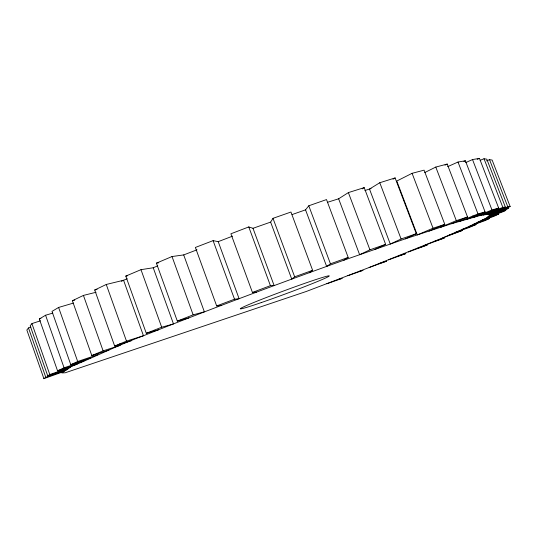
<?xml version="1.0" encoding="UTF-8"?>
<svg xmlns="http://www.w3.org/2000/svg" width="537" height="537" viewBox="0 0 537 537"><rect width="100%" height="100%" fill="white"/><g stroke="black" fill="none" stroke-linecap="round" stroke-linejoin="round"><path stroke-width="0.81" d="M256.572 292.148L252.43 292.443L230.903 233.796L248.772 226.929L253.001 228.299L270.628 222.103L272.997 218.331L290.953 212.034L312.621 270.306L309.252 272.776M30.844 327.161L28.488 327.939L26.85 330.013L43.88 378.625L63.89 371.537M40.476 320.79L31.925 323.596L30.179 325.805L47.759 375.92L68.353 368.644M292.094 214.565L305.54 209.846L308.788 205.785L326.509 199.569L348.177 257.404L343.942 260.177C276.709 284.281 209.799 309.285 143.46 335.753C111.676 347.385 81.913 363.885 49.787 374.511L47.759 375.92M70.689 367.127L61.762 372.92L65.165 372.792L306.312 291.463L369.161 267.5L442.461 238.019L469.506 226.278L486.804 217.807L491.395 213.786L510.15 206.53L492.147 160.073L489.522 159.643L486.509 160.872M312.621 270.306L294.665 276.817L291.739 279.133L270.628 222.103M43.88 378.625L45.786 377.296L66.091 370.114M348.177 257.404L330.456 263.828L326.657 266.459L305.54 209.846M327.57 202.281L338.632 198.791L348.379 192.595L364.207 187.628L385.633 244.355L375.081 249.349M362.2 188.876L364.207 187.628M379.787 182.734L369.49 189.058L390.285 244.06L401.099 238.985L416.316 233.702L395.111 177.928L379.787 182.734L401.099 238.985M392.997 179.204L395.111 177.928M77.214 364.133L57.553 370.825L39.329 318.971L45.571 315.239L52.787 313.098M73.509 303.069L58.6 307.446L51.995 311.4L70.783 364.69L90.793 357.904M412.094 173.317L396.783 181.036L417.269 234.931L433.037 228.205L444.817 224.379L424.082 170.155L412.094 173.317L433.037 228.205M424.787 172.538L435.782 167.067L447.207 164.054L467.546 216.982L451.698 223.674L405.24 238.858L343.942 260.177M445.005 165.141L447.207 164.054M108.904 350.084L91.807 355.554L72.374 300.713L83.423 295.417L96.063 292.269M131.686 340.633L114.663 346.036L94.713 290L106.259 284.469L123.57 280.26L127.256 278.71M385.633 244.355L369.919 249.806L359.636 254.719L338.632 198.791M121.416 281.287L123.57 280.26L143.46 335.753L126.484 341.116L114.663 346.036M405.24 238.858L416.316 233.702M57.553 370.825L64.078 367.805L83.913 361.065M70.783 364.69L77.684 361.495L97.875 354.662M447.663 166.651L458.014 162.033L465.371 160.778L485.099 211.934L466.452 219.432M463.847 161.456L465.371 160.778M465.713 162.577L472.52 159.563L479.467 158.375L498.685 208.081L480.38 215.424L451.698 223.674M477.218 159.375L479.467 158.375M429.016 231.091L444.817 224.379M158.375 329.893L146.286 333.282L125.786 276.099L140.983 269.668L153.226 267.762L157.764 265.849M188.829 317.931L177.311 321.079L156.395 263.15L172.021 256.538L183.694 254.914L197.012 249.806M440.488 227.339L456.316 220.64L467.546 216.982M91.807 355.554L103.111 350.849L120.174 345.412L119.61 343.834M480.138 160.321L484.018 158.737L486.811 159.194L505.357 207.101L486.059 214.578M459.182 221.519L478.004 213.941L485.099 211.934M498.685 208.081L491.986 209.98L473.513 217.398L472.916 215.84M146.286 333.282L161.691 327.221L173.498 323.952L153.226 267.762M177.311 321.079L193.145 314.85L204.369 311.829L183.694 254.914M483.266 214.995L502.847 207.403L505.357 207.101M488.771 214.176L507.794 206.812L510.15 206.53M232.555 236.146L218.217 241.657L213.102 240.636L195.374 247.456L216.673 305.936L221.707 305.298M216.673 305.936L234.515 299.203L239.106 298.733L218.217 241.657M252.43 292.443L270.42 285.664L274.112 285.536L253.001 228.299M490.194 214.84L508.781 207.853L507.331 208.987L489.032 215.861M487.898 216.854L505.914 210.081L504.552 211.142L486.804 217.807M482.293 220.022L498.752 214.008L494.147 216.236L477.903 222.164M473.647 224.251L489.67 218.398L485.314 220.499L469.506 226.278M462.485 229.326L476.205 224.479L469.237 227.487L455.638 232.299M448.966 235.193L462.444 230.42L442.461 238.019M416.571 248.638L427.251 245L408.281 252.034M433.648 241.63L444.361 237.998L425.022 245.174M378.726 263.714L386.506 261.224L369.161 267.5M388.432 259.881L405.918 253.565L398.286 255.988M364.898 190.507L371.074 188.554M39.329 318.971L40.913 318.495M326.865 283.751L342.156 278.381L337.303 279.743M347.828 275.696L363.025 270.366L358.447 271.615M72.374 300.713L74.75 300.116M94.713 290L97.083 289.423M125.786 276.099L127.35 275.843M156.395 263.15L158.784 262.794M480.38 215.424L491.395 213.786M489.522 159.643L507.794 206.812M484.018 158.737L502.847 207.403M472.52 159.563L491.986 209.98M458.014 162.033L478.004 213.941M435.782 167.067L456.316 220.64M348.379 192.595L369.919 249.806M308.788 205.785L330.456 263.828M272.997 218.331L294.665 276.817M248.772 226.929L270.42 285.664M213.102 240.636L234.515 299.203M172.021 256.538L193.145 314.85M140.983 269.668L161.691 327.221M106.259 284.469L126.484 341.116M83.423 295.417L103.111 350.849M58.6 307.446L77.684 361.495M45.571 315.239L64.078 367.805M31.925 323.596L49.787 374.511M28.488 327.939L45.786 377.296M261.25 302.586A47.41 1.705 -20.3 0 0 329.268 275.951A47.41 1.705 -20.3 0 0 263.989 298.424A47.41 1.705 -20.3 0 0 261.25 302.586"/></g></svg>
